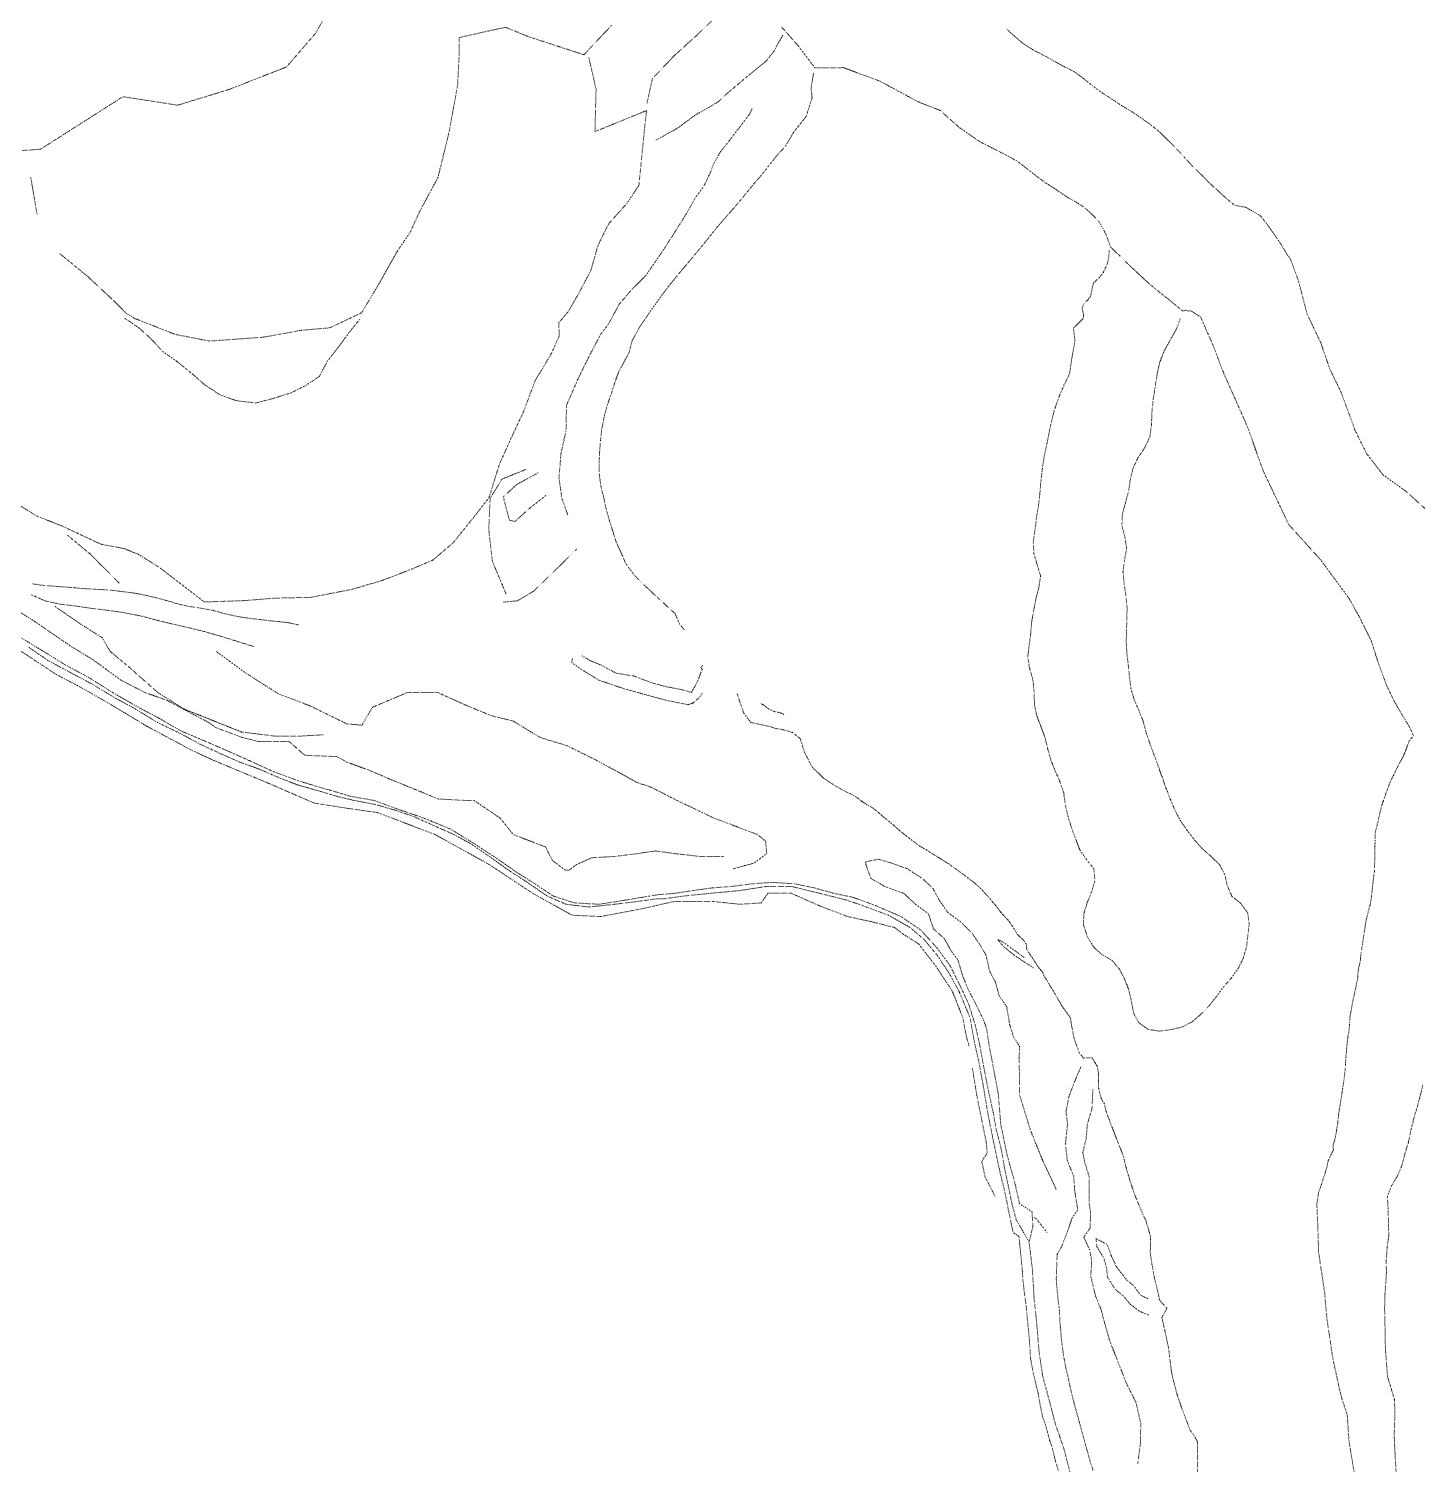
# Model space of a CAD drawing. Extents: x 682410 to 689460, y 7661803 to 7669124.
# Drawn here: x 683999 to 684508, y 7664676 to 7665201 of the extents above; entities that cross this region are included whole.
import ezdxf

# ---------------------------------------------------------------- set-up
doc = ezdxf.new("R2010")
doc.units = 0
doc.header["$MEASUREMENT"] = 0
doc.linetypes.add('DOT', pattern=[0.25, 0, -0.25])
doc.layers.add('02 TOE_Line', color=1, linetype='DOT', lineweight=20)
doc.layers.add('1_Line', color=1, linetype='DOT', lineweight=20)

msp = doc.modelspace()

# ---------------------------------------------------------------- linework, layer by layer
at = {"layer": '02 TOE_Line'}
for points in [[(683993.49, 7665156.49, 4107.27), (684002.85, 7665157.18, 4111.57), (684032.97, 7665176.38, 4131.51), (684053.03, 7665173.28, 4131.8), (684071.9, 7665179.07, 4131.22), (684092.81, 7665187.26, 4130.58), (684103.54, 7665199.71, 4130.39), (684112.39, 7665215.17, 4130.17)], [(684224.69, 7665174, 4059.83), (684226.69, 7665183, 4060.68), (684234.81, 7665191.5, 4060.48), (684243.06, 7665199, 4060.54), (684250.31, 7665206, 4060.2), (684256.31, 7665214.5, 4059.98)], [(684009.84, 7665119.01, 4103.56), (684020.14, 7665110.57, 4102.53), (684029.52, 7665101.83, 4100.97), (684034.2, 7665097.14, 4100.3), (684037.39, 7665095.23, 4100.27), (684052.15, 7665089.42, 4099.99), (684064.73, 7665087, 4099.98), (684084.42, 7665088.42, 4099.83), (684098.27, 7665090.93, 4099.9), (684108.69, 7665091.86, 4100.17), (684120.31, 7665097.37, 4100.22), (684126.46, 7665107.62, 4101.91), (684133.46, 7665120.06, 4102.23), (684138.08, 7665126.8, 4102.1), (684141.46, 7665134.27, 4101.81), (684148.22, 7665146.81, 4101.58), (684152.28, 7665163.36, 4102), (684155.41, 7665180.55, 4102.05), (684156.03, 7665192.42, 4102.92), (684156.03, 7665198.04, 4102.8), (684172.9, 7665201.79, 4091.62), (684181.19, 7665198.39, 4086.83), (684201.61, 7665191.73, 4074.58), (684211.88, 7665202.62, 4073.03)], [(684273.62, 7665202.23, 4050.9), (684280.03, 7665194.99, 4046.15), (684286.17, 7665186.89, 4040.49), (684296.58, 7665187.01, 4040.24), (684303.3, 7665184.5, 4040.17), (684310.02, 7665182, 4039.97), (684317.03, 7665178.22, 4039.88), (684324.04, 7665174.45, 4039.87), (684332.02, 7665171.34, 4039.92), (684333.52, 7665169.97, 4039.9), (684335.21, 7665168.45, 4039.89), (684335.63, 7665168.08, 4039.88), (684337.04, 7665166.85, 4039.89), (684338.88, 7665165.18, 4039.86), (684344.24, 7665161.45, 4039.77), (684346.05, 7665160.2, 4039.74), (684347.31, 7665159.49, 4039.72), (684349.67, 7665158.29, 4039.75), (684351.46, 7665157.37, 4039.77), (684353.26, 7665156.46, 4039.79), (684354.7, 7665155.74, 4039.81), (684355.32, 7665155.4, 4039.8), (684357.14, 7665154.43, 4039.78), (684358.53, 7665153.65, 4039.76), (684360.32, 7665152.7, 4039.74), (684361.85, 7665151.52, 4039.72), (684363.5, 7665150.22, 4039.7), (684364.22, 7665149.65, 4039.7), (684365.9, 7665148.34, 4039.68), (684368.97, 7665145.94, 4039.64), (684370.31, 7665145.06, 4039.63), (684371.77, 7665144.11, 4039.61), (684371.99, 7665143.96, 4039.61), (684373.69, 7665142.84, 4039.59), (684375.41, 7665141.69, 4039.56), (684377.98, 7665139.97, 4039.53), (684379.8, 7665138.89, 4039.5), (684381.82, 7665137.69, 4039.47), (684382, 7665137.57, 4039.47), (684382.72, 7665137.13, 4039.47), (684383.58, 7665136.64, 4039.49), (684383.62, 7665136.62, 4039.49), (684384.18, 7665136.21, 4039.48), (684385.23, 7665135.4, 4039.44), (684386.7, 7665134.14, 4039.4), (684388.13, 7665132.69, 4039.37), (684388.18, 7665132.65, 4039.37), (684389.47, 7665131.27, 4039.36), (684389.9, 7665130.89, 4039.35), (684390.33, 7665130.23, 4039.19), (684391.32, 7665128.46, 4038.82), (684391.49, 7665128.16, 4038.76), (684392.13, 7665126.92, 4038.48), (684392.61, 7665125.94, 4038.26), (684393, 7665125.02, 4038.02), (684393.21, 7665124.53, 4037.89), (684394.33, 7665121.39, 4036.97), (684394.36, 7665121.31, 4036.94), (684397.15, 7665118.7, 4036.94), (684397.19, 7665118.66, 4036.94), (684397.47, 7665118.39, 4036.94), (684397.77, 7665118.1, 4036.93), (684398.51, 7665117.38, 4036.91), (684399.79, 7665116.1, 4036.89), (684400.6, 7665115.3, 4036.87), (684401.53, 7665114.37, 4036.85), (684401.71, 7665114.2, 4036.85), (684403.92, 7665112.15, 4036.82), (684405.1, 7665111.05, 4036.8), (684405.11, 7665111.04, 4036.8), (684405.25, 7665110.91, 4036.8), (684406.58, 7665109.66, 4036.77), (684407.44, 7665108.85, 4036.75), (684409.11, 7665107.4, 4036.77), (684409.56, 7665107.04, 4036.78), (684410.81, 7665106.02, 4036.77), (684411.31, 7665105.61, 4036.77), (684412.37, 7665104.76, 4036.78), (684415.93, 7665101.94, 4036.83), (684419.44, 7665099.02, 4036.8), (684420.65, 7665098.03, 4036.8), (684421.8, 7665098.26, 4037.45), (684422.83, 7665097.98, 4037.77), (684423.68, 7665098.07, 4037.91), (684427.24, 7665095.8, 4039.44), (684431.8, 7665085.48, 4039.89), (684435.57, 7665075.53, 4040.02), (684439.99, 7665065.57, 4040.02), (684444.41, 7665055.61, 4040.1), (684447.25, 7665047.61, 4039.99), (684450.09, 7665039.61, 4039.8), (684454.77, 7665029.79, 4039.58), (684459.44, 7665019.97, 4039.69), (684465.32, 7665013.43, 4040.11), (684471.21, 7665006.9, 4040.19), (684476.47, 7664999.74, 4040.17), (684481.72, 7664992.58, 4040.22), (684485.57, 7664985.58, 4040.16), (684489.69, 7664977.33, 4040.14), (684491.53, 7664971.45, 4040.11), (684493.01, 7664967.09, 4040.22), (684495.26, 7664961.13, 4040.45), (684497.88, 7664955.61, 4040.37), (684500.88, 7664950.36, 4040.42), (684503.71, 7664945.78, 4040.56), (684505.11, 7664942.69, 4040.78), (684503.59, 7664940.72, 4040.63), (684503.02, 7664939.25, 4040.68), (684502.44, 7664937.76, 4040.73), (684502.26, 7664937.25, 4040.76), (684502.19, 7664937.07, 4040.77), (684501.41, 7664935.14, 4040.81), (684501.24, 7664934.81, 4040.82), (684500.45, 7664933.38, 4040.83), (684499.77, 7664932.16, 4040.84), (684499.63, 7664931.93, 4040.84), (684499.56, 7664931.78, 4040.83), (684498.66, 7664929.94, 4040.82), (684497.6, 7664927.75, 4040.81), (684497.29, 7664927.12, 4040.81), (684496.99, 7664926.5, 4040.8), (684496.29, 7664925, 4040.82), (684495.9, 7664923.85, 4040.84), (684495.57, 7664923.01, 4040.82), (684495.5, 7664922.84, 4040.82), (684495.08, 7664921.69, 4040.81), (684494.09, 7664918.86, 4040.84), (684493.55, 7664917.35, 4040.84), (684493.5, 7664917.15, 4040.84), (684493.04, 7664915.22, 4040.85), (684492.69, 7664913.73, 4040.87), (684492.15, 7664911.4, 4040.89), (684491.47, 7664908.5, 4040.91), (684491.1, 7664907.16, 4040.88), (684491.08, 7664906.49, 4040.87), (684491.07, 7664904.74, 4040.89), (684491.07, 7664904.36, 4040.9), (684491, 7664901.99, 4040.88), (684490.99, 7664898.82, 4040.9), (684490.97, 7664897.62, 4040.91), (684490.81, 7664892.99, 4040.97), (684490.62, 7664891.7, 4040.98), (684490.6, 7664891.5, 4040.98), (684490.55, 7664891.06, 4040.99), (684490.26, 7664888.5, 4041.05), (684490.17, 7664887.81, 4041.05), (684490.1, 7664887.11, 4041.06), (684489.94, 7664885.49, 4041.08), (684489.92, 7664885.34, 4041.08), (684489.76, 7664883.79, 4041.09), (684489.74, 7664883.65, 4041.09), (684489.36, 7664881.43, 4041.11), (684489.26, 7664880.88, 4041.11), (684489.21, 7664880.7, 4041.1), (684489.16, 7664880.52, 4041.09), (684489.12, 7664880.33, 4041.09), (684488.59, 7664878.31, 4041), (684487.86, 7664875.5, 4040.88), (684487.77, 7664875.11, 4040.86), (684487.55, 7664873.65, 4040.82), (684487.38, 7664872.57, 4040.8), (684487.1, 7664870.71, 4040.75), (684486.82, 7664868.97, 4040.7), (684486.67, 7664867.96, 4040.67), (684486.45, 7664866.35, 4040.64), (684486.43, 7664866.2, 4040.64), (684485.98, 7664863.5, 4040.54), (684485.9, 7664862.84, 4040.52), (684485.78, 7664861.75, 4040.5), (684485.73, 7664861.11, 4040.5), (684485.68, 7664860.46, 4040.5), (684485.2, 7664858.26, 4040.48), (684485.12, 7664857.91, 4040.48), (684485.08, 7664857.7, 4040.48), (684485.01, 7664857.33, 4040.48), (684484.78, 7664855.89, 4040.5), (684484.78, 7664855.73, 4040.52), (684484.78, 7664854.41, 4040.69), (684484.76, 7664854.04, 4040.74), (684484.27, 7664851.9, 4040.77), (684484.26, 7664851.85, 4040.77), (684484, 7664850.65, 4040.79), (684483.48, 7664848.19, 4040.83), (684482.99, 7664845.92, 4040.88), (684482.53, 7664843.46, 4040.92), (684482.26, 7664842, 4040.95), (684482.11, 7664841.16, 4040.96), (684481.96, 7664840.43, 4040.97), (684481.84, 7664839.68, 4041), (684481.76, 7664837.78, 4041.07), (684481.71, 7664837.09, 4041.08), (684481.69, 7664836.84, 4041.08), (684481.49, 7664834.58, 4041.09), (684481.13, 7664832.23, 4041.1), (684480.89, 7664830.65, 4041.11), (684480.65, 7664827.96, 4041.12), (684480.4, 7664825.17, 4041.13), (684480.38, 7664824.99, 4041.14), (684480.23, 7664822.4, 4041.15), (684480.16, 7664821.05, 4041.16), (684479.76, 7664817.42, 4041.18), (684479.65, 7664816.45, 4041.19), (684479.18, 7664813.47, 4041.21), (684478.98, 7664812.16, 4041.21), (684478.94, 7664811.91, 4041.21), (684478.75, 7664810.57, 4041.22), (684478.51, 7664809.1, 4041.21), (684478.5, 7664809.03, 4041.21), (684478.25, 7664807.43, 4041.21), (684478.16, 7664806.85, 4041.2), (684477.98, 7664805.67, 4041.18), (684477.72, 7664804.1, 4041.14), (684477.59, 7664803.02, 4041.11), (684477.4, 7664801.05, 4041.09), (684477.19, 7664799.89, 4041.07), (684476.97, 7664798.2, 4041.11), (684476.71, 7664796.59, 4041.14), (684476.5, 7664795.49, 4041.15), (684476.19, 7664794.47, 4041.15), (684475.75, 7664793.09, 4041.13), (684475.76, 7664792.48, 4041.13), (684475.81, 7664791.15, 4041.12), (684475.41, 7664790.35, 4041.11), (684474.59, 7664788.67, 4041.09), (684474.1, 7664787.68, 4041.08), (684473.95, 7664787.25, 4041.07), (684473.43, 7664784.82, 4041.26), (684473.19, 7664784.06, 4041.27), (684472.34, 7664781.32, 4041.29), (684471.01, 7664777.2, 4041.31), (684470.48, 7664775.86, 4041.25), (684469.76, 7664771.52, 4040.99), (684470.17, 7664761.58, 4040.44), (684470.4, 7664753.78, 4040.26), (684471.48, 7664746.53, 4040.38), (684472.57, 7664739.29, 4040.42), (684473.45, 7664729.33, 4040.41), (684474.53, 7664722.09, 4040.45), (684475.61, 7664714.85, 4040.52), (684477.06, 7664708.19, 4040.34), (684478.52, 7664701.53, 4040.17), (684480.89, 7664694.13, 4039.94), (684481.55, 7664684.42, 4039.82), (684482.85, 7664676.58, 4039.69), (684484.15, 7664668.74, 4039.74)], [(684228, 7665160.5, 4059.53), (684231.56, 7665162.5, 4058.78), (684236.06, 7665165, 4057.56), (684242.13, 7665169.5, 4056.22), (684250.75, 7665174.5, 4055.12), (684253.94, 7665177.5, 4054.76), (684259.25, 7665182, 4052.91), (684264.69, 7665186.5, 4050.65), (684268.38, 7665189.5, 4049.85), (684271.12, 7665193, 4049.61), (684274.44, 7665199, 4049.52)], [(684509.28, 7665025.77, 4063.69), (684502.5, 7665031.95, 4063.35), (684493.96, 7665038.09, 4063.08), (684487.93, 7665045.87, 4063.08), (684483.63, 7665054.61, 4063.02), (684478.64, 7665068.26, 4063.17), (684474.53, 7665076.74, 4062.86), (684471.17, 7665086.46, 4062.98), (684466.21, 7665096.84, 4062.95), (684463.04, 7665108.99, 4063.05), (684460.25, 7665116.61, 4063.29), (684456.1, 7665123.27, 4063.42), (684451.35, 7665130.01, 4062.98), (684449.01, 7665132.9, 4063.12), (684443.73, 7665135.95, 4063.25), (684439.67, 7665136.65, 4063.39), (684436.45, 7665139.34, 4063.43), (684433.39, 7665142.18, 4063.48), (684430.32, 7665144.93, 4063.48), (684427.44, 7665147.89, 4063.58), (684424.34, 7665150.88, 4063.63), (684421.47, 7665154.07, 4063.64), (684418.56, 7665157.16, 4063.65), (684415.75, 7665160.03, 4063.62), (684412.63, 7665163.11, 4063.64), (684409.33, 7665165.87, 4063.69), (684405.79, 7665168.4, 4063.7), (684402.05, 7665170.9, 4063.84), (684398.26, 7665173.16, 4063.9), (684394.73, 7665175.54, 4063.96), (684391.19, 7665177.8, 4063.96), (684387.74, 7665180.35, 4063.92), (684384.33, 7665183.07, 4063.96), (684380.84, 7665185.63, 4063.95), (684376.91, 7665187.59, 4063.91), (684373.23, 7665189.62, 4063.98), (684369.52, 7665191.7, 4064.07), (684365.85, 7665193.54, 4064), (684362.33, 7665195.8, 4063.94), (684358.97, 7665198.66, 4063.89), (684355.94, 7665201.45, 4063.93)], [(683991.87, 7665029, 4065.59), (684001.44, 7665023, 4064.89), (684010.71, 7665019.36, 4064.1), (684025.02, 7665012.66, 4063.26), (684033.32, 7665011.12, 4062.94), (684038.67, 7665008.99, 4062.7), (684046.33, 7665004.19, 4061.94), (684054.9, 7664997.59, 4061.04), (684062.77, 7664991.56, 4060.64), (684077.52, 7664992.07, 4059.77), (684088.71, 7664992.98, 4059.11), (684101.76, 7664993.26, 4057.95), (684116.84, 7664996.2, 4056.74), (684128.03, 7664999.49, 4055.8), (684138.7, 7665003.62, 4055.07), (684146.38, 7665006.91, 4054.67), (684153.76, 7665013.19, 4054.8), (684160.74, 7665021.83, 4055.45), (684166.89, 7665029.66, 4056.2), (684170.72, 7665041.96, 4058.5), (684175.13, 7665051.79, 4060), (684179.64, 7665061.38, 4060.54), (684183.61, 7665072.19, 4060.9), (684189.42, 7665081.87, 4060.18), (684192.57, 7665088.74, 4059.99), (684192.45, 7665093.74, 4059.89), (684195.75, 7665097.61, 4059.52), (684199.3, 7665103.62, 4059.19), (684204.18, 7665112.87, 4059.15), (684206.79, 7665122.07, 4059.43), (684210.65, 7665129.86, 4059.62), (684217.35, 7665137.35, 4059.55), (684221.74, 7665143.93, 4059.47), (684223.87, 7665165.39, 4059.71), (684224.54, 7665171.32, 4059.79), (684205.67, 7665163.61, 4071.91), (684206.07, 7665179.17, 4073.04), (684203.33, 7665191.07, 4073.47)], [(684238.35, 7664981.43, 4041.48), (684236.61, 7664983.49, 4041.47), (684235.52, 7664986.03, 4041.46), (684235.04, 7664987.26, 4041.45), (684231.96, 7664990.05, 4041.44), (684229.01, 7664992.81, 4041.42), (684225.91, 7664995.66, 4041.4), (684222.72, 7664998.65, 4041.38), (684219.7, 7665001.83, 4041.36), (684216.97, 7665005.53, 4041.35), (684215.25, 7665009.54, 4041.33), (684213.47, 7665013.44, 4041.31), (684212.13, 7665017.68, 4041.29), (684210.86, 7665021.61, 4041.27), (684209.7, 7665025.83, 4041.25), (684208.83, 7665029.94, 4041.24), (684207.77, 7665034.14, 4041.22), (684207.28, 7665038.17, 4041.2), (684207.19, 7665042.28, 4041.18), (684207.36, 7665046.37, 4041.17), (684207.7, 7665050.66, 4041.15), (684208.21, 7665055.13, 4041.13), (684209.12, 7665059.65, 4041.11), (684210.21, 7665063.66, 4041.09), (684211.55, 7665067.54, 4041.08), (684212.89, 7665071.72, 4041.06), (684214.31, 7665075.69, 4041.04), (684218.17, 7665082.84, 4041.06), (684219.26, 7665087.14, 4041.03), (684222.25, 7665092.51, 4040.99), (684225.3, 7665096.94, 4040.94), (684227.82, 7665100.53, 4040.92), (684230.25, 7665103.91, 4040.9), (684232.91, 7665107.42, 4040.89), (684235.62, 7665110.79, 4040.87), (684238.48, 7665114.15, 4040.85), (684241.36, 7665117.61, 4040.83), (684244.24, 7665121.07, 4040.81), (684247.09, 7665124.54, 4040.79), (684249.86, 7665128.02, 4040.77), (684252.61, 7665131.27, 4040.76), (684255.45, 7665134.48, 4040.74), (684258.15, 7665137.63, 4040.72), (684260.85, 7665140.91, 4040.7), (684263.49, 7665144.13, 4040.69), (684266.34, 7665147.45, 4040.67), (684271.95, 7665154.5, 4040.68), (684275.33, 7665158.27, 4040.65), (684278.3, 7665163.31, 4040.61), (684282.92, 7665169.16, 4040.59), (684285.11, 7665176.02, 4040.52), (684284.72, 7665179.54, 4040.51), (684285.7, 7665185.3, 4040.49)], [(684195.69, 7665023.5, 4047.2), (684193.56, 7665029.5, 4047.59), (684192.5, 7665037, 4048.04), (684193.25, 7665046, 4048.17), (684195.06, 7665054, 4048.46), (684195.25, 7665063.5, 4048.55), (684199.62, 7665073.5, 4048.43), (684203.81, 7665082, 4047.99), (684207.75, 7665089.5, 4047.68), (684210.5, 7665093, 4047.67), (684214.56, 7665100.5, 4047.76), (684219.25, 7665106, 4047.83), (684224.31, 7665111, 4047.89), (684231.5, 7665121.5, 4047.78), (684239.06, 7665133.5, 4047.95), (684242.32, 7665139.31, 4048.17), (684245.44, 7665143.5, 4048.32), (684247.75, 7665148.39, 4048.43), (684249.17, 7665152.02, 4048.51), (684251.62, 7665156.29, 4048.61), (684255.1, 7665160.65, 4048.71), (684257.62, 7665163.97, 4048.9), (684262.2, 7665169.96, 4049.17), (684263.23, 7665172.11, 4049.16)], [(684001.58, 7665133.41, 4104.38), (683999.24, 7665146.91, 4106)], [(684419.94, 7665095.43, 4036.77), (684418.26, 7665091.19, 4036.73), (684416.07, 7665087.21, 4036.74), (684413.92, 7665083.42, 4036.75), (684412.28, 7665079.22, 4036.7), (684411.29, 7665074.59, 4036.7), (684410.53, 7665069.81, 4036.72), (684409.85, 7665065.32, 4036.71), (684409.43, 7665061.13, 4036.73), (684409.27, 7665056.48, 4036.71), (684408.68, 7665051.97, 4036.71), (684406.69, 7665047.87, 4036.72), (684404.12, 7665043.95, 4036.75), (684402.44, 7665040.21, 4036.76), (684401.47, 7665036.07, 4036.74), (684400.84, 7665031.78, 4036.72), (684399.71, 7665027.78, 4036.68), (684398.62, 7665023.74, 4036.62), (684398.44, 7665019.58, 4036.59), (684399.56, 7665015.16, 4036.54), (684400.16, 7665011.16, 4036.53), (684399.4, 7665006.74, 4036.49), (684398.84, 7665002.71, 4036.47), (684399.24, 7664998.45, 4036.51), (684399.91, 7664993.96, 4036.61), (684400.35, 7664989.61, 4036.72), (684400.03, 7664976.94, 4036.69), (684400.25, 7664972.93, 4036.71), (684400.76, 7664968.65, 4036.75), (684401.21, 7664964.18, 4036.72), (684401.72, 7664959.93, 4036.71), (684402.95, 7664955.72, 4036.7), (684404.76, 7664951.68, 4036.7), (684406.3, 7664947.67, 4036.68), (684407.46, 7664943.34, 4036.67), (684408.77, 7664939.49, 4036.72), (684410.22, 7664935.62, 4036.77), (684411.66, 7664931.64, 4036.78), (684413.13, 7664927.58, 4036.79), (684414.57, 7664923.49, 4036.83), (684416.14, 7664919.47, 4036.86), (684417.82, 7664915.46, 4036.9), (684419.84, 7664911.62, 4036.98), (684422.39, 7664907.93, 4037.05), (684425.06, 7664904.45, 4037.15), (684427.85, 7664901.34, 4037.19), (684431.26, 7664898.36, 4037.21), (684434.19, 7664895.44, 4037.2), (684436.09, 7664891.91, 4037.23), (684436.94, 7664887.98, 4037.27), (684438.68, 7664883.92, 4037.29), (684441.89, 7664881.37, 4037.24), (684444.51, 7664877.76, 4037.24), (684445, 7664873.72, 4037.3), (684444.51, 7664869.54, 4037.36), (684444.04, 7664865.46, 4037.42), (684442.8, 7664861.14, 4037.45), (684440.97, 7664857.46, 4037.46), (684438.42, 7664853.96, 4037.48), (684435.51, 7664850.62, 4037.5), (684433.12, 7664847.36, 4037.49), (684430.29, 7664843.81, 4037.49), (684427.45, 7664840.85, 4037.45), (684424.1, 7664838.01, 4037.44), (684420.38, 7664836.06, 4037.49), (684416.03, 7664835.08, 4037.52), (684412.05, 7664834.6, 4037.67), (684407.94, 7664835.28, 4037.83), (684404.64, 7664837.64, 4037.85), (684402.73, 7664841.16, 4037.84), (684401.86, 7664845.64, 4037.67), (684400.95, 7664849.75, 4037.54), (684399.4, 7664853.74, 4037.4), (684397.53, 7664857.29, 4037.25), (684394.86, 7664860.45, 4037.17), (684391.23, 7664862.48, 4037.25), (684387.98, 7664865.48, 4037.29), (684385.89, 7664869, 4037.24), (684384.42, 7664873.28, 4037.01), (684384.48, 7664877.5, 4036.83), (684385.76, 7664881.6, 4036.78), (684387.41, 7664885.64, 4036.76), (684388.55, 7664889.65, 4036.79), (684388.18, 7664893.98, 4036.72), (684385.46, 7664897.38, 4036.68), (684383.02, 7664900.92, 4036.7), (684381.6, 7664904.67, 4036.73), (684380.02, 7664909.01, 4036.77), (684378.71, 7664913.23, 4036.86), (684377.71, 7664917.45, 4036.8), (684377.16, 7664921.79, 4036.77), (684375.71, 7664926.03, 4036.67), (684374.07, 7664929.74, 4036.67), (684372.45, 7664933.74, 4036.66), (684371.28, 7664937.99, 4036.7), (684370.22, 7664942.31, 4036.66), (684368.77, 7664946.12, 4036.65), (684367.29, 7664949.98, 4036.62), (684366.45, 7664954.08, 4036.65), (684366.31, 7664958.7, 4036.64), (684365.9, 7664963.05, 4036.6), (684364.69, 7664967.28, 4036.67), (684363.99, 7664971.55, 4036.7), (684364.54, 7664975.88, 4036.76), (684365.08, 7664980.19, 4036.74), (684365.42, 7664984.21, 4036.69), (684366.2, 7664988.71, 4036.72), (684367, 7664992.76, 4036.71), (684368, 7664996.68, 4036.73), (684368.71, 7665000.99, 4036.76), (684367.46, 7665005.17, 4036.79), (684366.25, 7665009.28, 4036.77), (684366.01, 7665013.75, 4036.74), (684366.7, 7665018.19, 4036.75), (684367.23, 7665022.74, 4036.78), (684367.94, 7665026.92, 4036.8), (684368.44, 7665031.26, 4036.81), (684368.8, 7665035.75, 4036.83), (684369.34, 7665040.37, 4036.84), (684370.04, 7665044.98, 4036.86), (684371.02, 7665049.53, 4036.89), (684371.94, 7665054.06, 4036.93), (684372.9, 7665058.52, 4036.95), (684373.97, 7665062.67, 4037), (684375.52, 7665066.81, 4037.03), (684377.26, 7665070.87, 4037.06), (684379.27, 7665074.97, 4037.14), (684380.11, 7665080.69, 4037.18), (684381.29, 7665087.03, 4037.22), (684380.71, 7665091.72, 4037.14), (684384.22, 7665095.17, 4036.88), (684384.47, 7665096.51, 4036.9), (684383.87, 7665098.89, 4037.03), (684384.6, 7665100.81, 4036.96), (684386.28, 7665102.4, 4036.88), (684386.98, 7665103.47, 4036.78), (684387.64, 7665106.66, 4036.74), (684388.02, 7665108.23, 4036.84), (684390.01, 7665110, 4036.87), (684391.61, 7665112.06, 4036.82), (684393.17, 7665115.3, 4036.77), (684393.62, 7665117.71, 4036.86), (684393.84, 7665120.38, 4036.92)], [(684119.52, 7665094.84, 4099.93), (684115.52, 7665089.86, 4099.93), (684112, 7665085.02, 4099.9), (684107.9, 7665079.81, 4099.7), (684104.8, 7665074.03, 4099.7), (684099.64, 7665070.64, 4099.61), (684094.5, 7665068.09, 4099.58), (684087.94, 7665066, 4099.65), (684081.5, 7665064.34, 4099.74), (684074.55, 7665065.19, 4099.94), (684068.61, 7665067.29, 4100.05), (684062.96, 7665070.94, 4100.07), (684058.37, 7665075, 4100.04), (684052.71, 7665079.58, 4099.99), (684047.58, 7665083.14, 4100.07), (684043.22, 7665087.85, 4100.2), (684038.92, 7665091.75, 4100.43), (684033.58, 7665095.4, 4100.33)], [(684180.31, 7665040, 4058.93), (684171.63, 7665036.5, 4057.65), (684167.31, 7665029.5, 4056.15), (684166.81, 7665018, 4054.44), (684168.12, 7665006.5, 4052.81), (684173.13, 7664994.5, 4051.11)], [(684187.69, 7665030.5, 4059.48), (684181.94, 7665026, 4058.82), (684176.38, 7665021, 4058.57), (684174.38, 7665021.5, 4058.44), (684172.12, 7665030, 4058.39), (684177, 7665034.5, 4058.91), (684185.19, 7665039, 4059.45)], [(684031.56, 7664998.5, 4062.6), (684021.12, 7665009, 4063.39), (684012.69, 7665016, 4063.93)], [(684172.25, 7664991.5, 4050.78), (684177.25, 7664992, 4049.64), (684183.19, 7664995.5, 4048.5), (684190.44, 7665002.5, 4047.06), (684199.06, 7665011, 4045.77)], [(684252.69, 7664898.5, 4037.07), (684243.94, 7664898.5, 4035.4), (684235.25, 7664899.5, 4034.45), (684227.75, 7664900.5, 4033.85), (684221, 7664899.5, 4034.44), (684212.94, 7664898.5, 4033.96), (684204.44, 7664898, 4034.66), (684198.88, 7664895.5, 4036.58), (684196.19, 7664893.5, 4038.41), (684194.75, 7664893.5, 4038.96), (684190.13, 7664897, 4038.04), (684187.56, 7664902, 4036.36), (684175.75, 7664906.5, 4039.67), (684171, 7664912.5, 4038.86), (684161.38, 7664919, 4039.38), (684157.81, 7664919, 4040.63), (684148.38, 7664919.5, 4043.52), (684141.12, 7664922.5, 4044.52), (684131.31, 7664926.5, 4044.48), (684131.25, 7664926.5, 4044.45), (684123.12, 7664930, 4044.28), (684114.88, 7664933, 4043.62), (684111.25, 7664935, 4043.22), (684099.5, 7664935.5, 4045.93), (684093.81, 7664940.5, 4044.12), (684082.69, 7664940.5, 4047.46), (684076.75, 7664942, 4048.3), (684067.19, 7664945.5, 4049.64), (684064.31, 7664947.5, 4049.51), (684049.25, 7664955.5, 4050.37), (684040.94, 7664958.5, 4051.62), (684032.19, 7664963, 4053.04), (684021.94, 7664970.5, 4053.66), (684014.56, 7664975, 4054.25), (684010.06, 7664978, 4054.57), (684000.62, 7664984.5, 4055.09), (683989.38, 7664991.5, 4054.53)], [(684106.25, 7664943, 4042.65), (684097.81, 7664942.5, 4045.01), (684088.62, 7664942.5, 4046.64), (684076.38, 7664944, 4048.58), (684066.38, 7664948, 4049.79), (684055.12, 7664952.5, 4050.65), (684045.69, 7664958.5, 4050.97), (684035.5, 7664967.5, 4052.07), (684028.31, 7664973.5, 4054.48), (684025.38, 7664978.5, 4055.72), (684017.5, 7664983.5, 4055.86), (684008, 7664990, 4055.62)], [(683990.44, 7664977, 4055.17), (684008.69, 7664965, 4054.71), (684016.38, 7664961, 4054.7), (684025.25, 7664956, 4054.03), (684041.94, 7664946, 4052.81), (684057.81, 7664937.5, 4051.58), (684066.44, 7664933.5, 4051), (684083.31, 7664926.5, 4049.44), (684103, 7664918, 4047.87), (684112.44, 7664916.5, 4047.23), (684126.25, 7664914.5, 4046.27), (684147.19, 7664906.5, 4045.03), (684167.06, 7664895.5, 4043.39), (684182.88, 7664885, 4041.68), (684197.31, 7664877, 4040.36), (684207.69, 7664876.5, 4039.84), (684223.56, 7664879.5, 4039.17), (684234.5, 7664882, 4038.42), (684236.81, 7664882, 4038.37), (684241.94, 7664882, 4038.08), (684249.13, 7664882, 4037.04), (684258.56, 7664881, 4035.97), (684266.5, 7664881.5, 4035.66), (684268.94, 7664885, 4036.33), (684277.5, 7664885, 4035.94), (684287.69, 7664880.5, 4035.36), (684298.12, 7664876.5, 4034.32), (684307.31, 7664874.5, 4033.54), (684315.25, 7664872.5, 4033.32), (684318.56, 7664870, 4031.64), (684324.06, 7664866.5, 4030.98), (684330.31, 7664858.5, 4030.11), (684336.5, 7664849, 4029.04), (684340.25, 7664839.5, 4027.83), (684341.56, 7664832.5, 4027.17), (684342.62, 7664829, 4026.82)], [(684379.62, 7664672.5, 4012.35), (684377.19, 7664682, 4012.31), (684374.06, 7664691, 4012.69), (684371.88, 7664699.5, 4012.97), (684369.44, 7664708.5, 4013.03), (684368.12, 7664717.5, 4012.81), (684367.31, 7664727.5, 4013.06), (684366.31, 7664737, 4013.23), (684365.69, 7664747.5, 4013.27), (684364.5, 7664757.5, 4013.53), (684359.81, 7664765.5, 4016.93), (684358.31, 7664771, 4018.18), (684356.88, 7664778, 4019.39), (684355.5, 7664784.5, 4020.46), (684354.31, 7664791.5, 4021.33), (684352.5, 7664798.5, 4021.83), (684351.31, 7664805, 4022.51), (684349.44, 7664813.5, 4023.36), (684347.81, 7664822, 4024.55), (684346.44, 7664829.5, 4025.32), (684344.75, 7664837, 4026.3), (684342.38, 7664844.5, 4026.91), (684339.12, 7664851.5, 4028.05), (684335.63, 7664858.5, 4028.99), (684330.81, 7664865, 4029.85), (684324.94, 7664871.5, 4030.58), (684317.69, 7664876.5, 4031.61), (684308.31, 7664880.5, 4032.26), (684300.19, 7664883.5, 4032.78), (684293.06, 7664885, 4033.42), (684285.81, 7664887, 4034.05), (684278.69, 7664888.5, 4034.74), (684270.62, 7664889, 4035.26), (684263.19, 7664888.5, 4035.64), (684255.75, 7664887.5, 4036.02), (684248.62, 7664887, 4036.35), (684241.38, 7664886, 4036.77), (684234.88, 7664885, 4037.2), (684228.81, 7664884.5, 4037.67), (684225.62, 7664884, 4037.63), (684216.62, 7664882.5, 4038.07), (684207.25, 7664881, 4038.62), (684198.12, 7664881.5, 4039.23), (684190.44, 7664884, 4039.64), (684183.62, 7664888.5, 4040.24), (684176.62, 7664893, 4041.06), (684169.38, 7664898, 4041.93), (684161.75, 7664903, 4042.64), (684152.81, 7664908.5, 4043.5), (684143.13, 7664912.5, 4043.86), (684132.88, 7664916, 4044.47), (684124.81, 7664919, 4045.17), (684116.06, 7664920.5, 4045.8), (684107.94, 7664923, 4046.62), (684107.56, 7664923, 4046.65), (684097.75, 7664926, 4047.3), (684097.5, 7664926, 4047.28), (684088.06, 7664929.5, 4048.15), (684079.31, 7664933.5, 4049.04), (684070.38, 7664937.5, 4049.81), (684062.25, 7664941, 4050.35), (684054, 7664944.5, 4050.91), (684046.25, 7664949, 4051.39), (684037.81, 7664953.5, 4052.09), (684029.12, 7664958.5, 4052.57), (684020.38, 7664964, 4053.16), (684012, 7664968.5, 4053.26), (684003.12, 7664974, 4053.62), (683993.13, 7664980, 4053.96)], [(683998.5, 7664975, 4053.69), (684005.81, 7664970, 4053.44), (684014.25, 7664965.5, 4053.18), (684021.75, 7664961.5, 4053.03), (684029.12, 7664957, 4052.66), (684037.44, 7664952.5, 4052.11), (684045.62, 7664947.5, 4051.41), (684053.94, 7664943.5, 4050.78), (684061.31, 7664939.5, 4050.37), (684068.87, 7664936, 4049.96), (684075.75, 7664933, 4049.31), (684082.69, 7664930.5, 4048.59), (684090.75, 7664927, 4047.85), (684097.31, 7664924.5, 4047.31), (684104.44, 7664922.5, 4046.8), (684111.19, 7664920.5, 4046.23), (684117.44, 7664919, 4045.66), (684125.37, 7664917.5, 4045.1), (684132.25, 7664915.5, 4044.47), (684139.56, 7664913, 4044.08), (684146.19, 7664910, 4043.72), (684154.12, 7664906.5, 4043.18), (684160.44, 7664903, 4042.63), (684167.69, 7664898, 4041.97), (684174.75, 7664893, 4041.09), (684180.19, 7664889.5, 4040.46), (684188.19, 7664884, 4039.92), (684195.12, 7664881, 4039.41), (684203.31, 7664880, 4038.87), (684212.94, 7664881, 4038.27), (684221.06, 7664882, 4037.81), (684228.37, 7664883, 4037.42), (684230.88, 7664883, 4037.79), (684238.12, 7664884, 4036.93), (684247.88, 7664885, 4036.51), (684258.62, 7664886, 4035.92), (684268.19, 7664887.5, 4035.4), (684277.69, 7664887.5, 4034.64), (684287.88, 7664885, 4033.93), (684297.81, 7664882.5, 4033), (684305.06, 7664880, 4032.33), (684313.06, 7664877, 4031.83), (684320.94, 7664872.5, 4031.18), (684326.19, 7664868, 4030.11), (684331.13, 7664862, 4029.58), (684335.38, 7664855.5, 4028.67), (684338.94, 7664849, 4027.78), (684342.88, 7664839.5, 4026.39), (684344.31, 7664831.5, 4025.39), (684346.19, 7664823, 4024.55), (684348, 7664813, 4023.49), (684349.31, 7664805, 4022.56), (684351.31, 7664795, 4021.63), (684353.5, 7664784.5, 4020.47), (684355.81, 7664775, 4018.99), (684357.06, 7664768.5, 4017.54), (684358.62, 7664761, 4016.23), (684360.81, 7664759.5, 4013.63), (684361.06, 7664756.5, 4013.48), (684361.63, 7664751, 4013.43), (684362.06, 7664746.5, 4013.1), (684362.25, 7664743.5, 4013.24), (684362.62, 7664740, 4013.12), (684363.31, 7664735, 4013.1), (684363.69, 7664731, 4013.01), (684364.44, 7664723.5, 4012.84), (684364.75, 7664719.5, 4012.9), (684365, 7664715, 4012.92), (684365.81, 7664710.5, 4013.09), (684367.81, 7664702, 4013.16), (684368.44, 7664698.5, 4012.88), (684369.31, 7664694, 4012.97), (684370.5, 7664690.5, 4012.71), (684372, 7664685, 4012.44), (684373, 7664682, 4012.41), (684374.06, 7664677.5, 4012.2), (684375.31, 7664673.5, 4012.42)], [(684256.38, 7664894, 4036.87), (684263.75, 7664896, 4036.54), (684268.5, 7664899.5, 4036.84), (684268.12, 7664904, 4038.05), (684265.12, 7664906.5, 4038.78), (684255.88, 7664910, 4039.87), (684249.19, 7664912.5, 4040.48), (684245.06, 7664914.5, 4041.12), (684235.62, 7664919, 4042.15), (684225.81, 7664924, 4043.32), (684221.06, 7664925.5, 4043.64), (684214.81, 7664929, 4044.44), (684205.56, 7664934, 4045.48), (684195.44, 7664939, 4046.71), (684185.63, 7664942, 4047.77), (684175.81, 7664948, 4049.05), (684167.69, 7664950, 4049.67), (684158, 7664954, 4050.59), (684148.06, 7664958.5, 4051.67), (684137.12, 7664958.5, 4052.75), (684124.19, 7664953, 4053.93), (684120.44, 7664946.5, 4054.13), (684114.81, 7664947, 4054.62), (684101.62, 7664953.5, 4056.23), (684089.81, 7664958, 4057.54), (684078, 7664965.5, 4058.94), (684067.06, 7664973.5, 4059.92)], [(684244.84, 7664958.2, 4041.48), (684243.96, 7664956.68, 4041.83), (684241.38, 7664954.5, 4042.51), (684239.75, 7664954, 4042.81), (684232.25, 7664955.5, 4043.62), (684222.94, 7664958, 4044.55), (684215.81, 7664960, 4045.24), (684207.06, 7664963, 4046.22), (684201.31, 7664966.5, 4046.78), (684197.12, 7664969.5, 4047.29), (684197.44, 7664971, 4048.17)], [(684200.69, 7664972, 4047.07), (684204.12, 7664970, 4046.53), (684207.94, 7664968.5, 4046.18), (684213.44, 7664965.5, 4045.58), (684219.88, 7664964.5, 4044.8), (684226.44, 7664962, 4044.27), (684232.13, 7664960.5, 4043.76), (684237.38, 7664959.5, 4043.26), (684241, 7664958.5, 4043.07), (684243.19, 7664962.5, 4042.89), (684244.94, 7664967, 4042.69), (684244.38, 7664967.5, 4042.63), (684245.12, 7664968.5, 4043.09)], [(684257.69, 7664958, 4039.91), (684260.06, 7664951, 4040.37), (684262.63, 7664947.5, 4040.23), (684269.69, 7664946, 4039.84), (684271.06, 7664945.5, 4039.6), (684274.69, 7664944.77, 4039.27), (684277.97, 7664943.82, 4038.72), (684280.84, 7664941.5, 4038.85), (684280.98, 7664940.8, 4038.81), (684281.53, 7664939.19, 4038.73), (684281.63, 7664938.78, 4038.67), (684282.36, 7664936.62, 4038.55), (684282.41, 7664936.44, 4038.54), (684284.56, 7664932.29, 4038.25), (684285.06, 7664931.33, 4038.18), (684285.96, 7664930.42, 4038.1), (684288.8, 7664927.57, 4037.83), (684289.2, 7664927.14, 4037.77), (684290.08, 7664926.58, 4037.67), (684293.97, 7664924.08, 4037.22), (684297.3, 7664922.28, 4036.86), (684297.95, 7664921.93, 4036.79), (684299.35, 7664921.28, 4036.64), (684301.19, 7664920.25, 4036.46), (684301.69, 7664919.87, 4036.4), (684303.29, 7664918.66, 4036.22), (684303.82, 7664918.26, 4036.16), (684303.97, 7664918.18, 4036.15), (684304.86, 7664917.65, 4036.05), (684307.42, 7664916.13, 4035.79), (684307.91, 7664915.75, 4035.73), (684308.38, 7664915.37, 4035.68), (684308.61, 7664915.17, 4035.64), (684309.55, 7664914.42, 4035.53), (684310.26, 7664913.82, 4035.43), (684310.87, 7664913.25, 4035.33), (684312.78, 7664911.66, 4035.13), (684313.42, 7664911.13, 4035.06), (684313.63, 7664910.96, 4035.04), (684314.09, 7664910.57, 4034.99), (684315.19, 7664909.66, 4034.88), (684316.3, 7664908.66, 4034.72), (684317.24, 7664907.86, 4034.61), (684317.81, 7664907.41, 4034.54), (684318.56, 7664906.81, 4034.45), (684319.4, 7664906.12, 4034.35), (684319.8, 7664905.81, 4034.3), (684320.79, 7664905.05, 4034.2), (684321.65, 7664904.42, 4034.12), (684323.35, 7664903.12, 4033.9), (684323.72, 7664902.85, 4033.87), (684324.57, 7664902.24, 4033.78), (684325, 7664901.99, 4033.74), (684326.42, 7664901.16, 4033.62), (684327.09, 7664900.75, 4033.55), (684328.02, 7664900.19, 4033.45), (684328.85, 7664899.68, 4033.36), (684330.32, 7664898.77, 4033.2), (684331.63, 7664897.96, 4033.06), (684331.81, 7664897.85, 4033.04), (684332.18, 7664897.61, 4033), (684334.19, 7664896.33, 4032.78), (684335.06, 7664895.76, 4032.68), (684335.07, 7664895.75, 4032.67), (684335.33, 7664895.58, 4032.65), (684335.85, 7664895.22, 4032.59), (684336.76, 7664894.59, 4032.48), (684337.81, 7664893.84, 4032.35), (684338.36, 7664893.44, 4032.28), (684338.6, 7664893.27, 4032.25), (684338.75, 7664893.15, 4032.23), (684339.32, 7664892.71, 4032.15), (684341.57, 7664891.05, 4031.89), (684342.23, 7664890.56, 4031.81), (684342.71, 7664890.2, 4031.75), (684344.28, 7664889.05, 4031.57), (684345.54, 7664887.9, 4031.41), (684345.97, 7664887.52, 4031.35), (684346.91, 7664886.66, 4031.23), (684347.85, 7664885.59, 4031.09), (684348.46, 7664884.88, 4030.99), (684349.05, 7664884.22, 4030.9), (684349.24, 7664884.01, 4030.88), (684349.36, 7664884.01, 4030.87), (684349.65, 7664883.68, 4030.84), (684350.16, 7664883.08, 4030.77), (684351.27, 7664881.69, 4030.58), (684351.72, 7664881.19, 4030.53), (684351.99, 7664880.89, 4030.5), (684352.41, 7664880.4, 4030.46), (684354.06, 7664878.22, 4030.15), (684354.18, 7664878.08, 4030.13), (684354.75, 7664877.39, 4030.06), (684354.91, 7664877.21, 4030.04), (684355.96, 7664876.07, 4029.92), (684356.24, 7664875.77, 4029.89), (684357.25, 7664874.68, 4029.78), (684357.32, 7664874.59, 4029.77), (684357.78, 7664873.76, 4029.61), (684358.24, 7664873.13, 4029.54), (684359.1, 7664871.87, 4029.38), (684360.26, 7664869.89, 4029.13), (684361, 7664869.21, 4029.24), (684361.16, 7664869.07, 4029.26), (684361.8, 7664868.5, 4029.36), (684361.96, 7664868.34, 4029.37), (684362.65, 7664867.65, 4029.44), (684363.29, 7664866.65, 4029.34), (684363.6, 7664865.62, 4029.03), (684363.58, 7664864.85, 4028.67), (684363.58, 7664864.67, 4028.59), (684364.13, 7664863.78, 4028.47), (684364.77, 7664862.73, 4028.32), (684364.96, 7664862.45, 4028.29), (684365.06, 7664862.3, 4028.28), (684366.09, 7664860.72, 4028.09), (684366.6, 7664859.94, 4028), (684368.04, 7664857.74, 4027.74), (684368.04, 7664857.74, 4027.74), (684368.05, 7664857.73, 4027.73), (684368.06, 7664857.71, 4027.73), (684368.54, 7664857.18, 4027.74), (684368.7, 7664856.99, 4027.74), (684368.91, 7664856.76, 4027.75), (684369.55, 7664856.03, 4027.75), (684369.79, 7664855.19, 4027.49), (684369.96, 7664854.76, 4027.38), (684370.65, 7664853.75, 4027.28), (684370.83, 7664853.45, 4027.25), (684371.07, 7664853.05, 4027.21), (684372.58, 7664850.46, 4026.92), (684373.55, 7664848.93, 4026.75), (684373.88, 7664848.38, 4026.69), (684374.23, 7664847.79, 4026.6), (684374.89, 7664846.64, 4026.44), (684375.35, 7664845.82, 4026.32), (684376.33, 7664844.1, 4026.07), (684376.61, 7664843.64, 4026.02), (684377.09, 7664842.99, 4025.99), (684379.1, 7664840.15, 4025.85), (684379.61, 7664839.43, 4025.82), (684380.08, 7664836.19, 4025.36), (684380.41, 7664834.87, 4025.17), (684380.85, 7664832.21, 4024.63), (684380.93, 7664831.82, 4024.55), (684382.93, 7664826.47, 4024.05), (684383.59, 7664825.7, 4023.96), (684383.69, 7664825.58, 4023.94), (684383.8, 7664825.44, 4023.92), (684383.85, 7664825.38, 4023.92), (684383.86, 7664825.36, 4023.91), (684384.38, 7664824.75, 4023.83), (684386.08, 7664824.87, 4024.75), (684387.53, 7664824.88, 4025.49), (684387.91, 7664824.22, 4025.32), (684388.08, 7664823.92, 4025.24), (684388.39, 7664823.38, 4025.1), (684388.66, 7664823, 4025.03), (684389.33, 7664821.89, 4024.75), (684389.34, 7664821.88, 4024.75), (684389.41, 7664821.68, 4024.73), (684389.89, 7664819.45, 4024.2), (684389.9, 7664819.32, 4024.16), (684389.88, 7664818.71, 4024), (684389.84, 7664817.34, 4023.65), (684389.89, 7664816.52, 4023.48), (684389.84, 7664814.97, 4023.18), (684389.93, 7664814.13, 4023.1), (684389.96, 7664813.76, 4023.07), (684389.98, 7664813.62, 4023.05), (684390, 7664813.28, 4023.02), (684390.84, 7664810.04, 4022.66), (684390.92, 7664809.9, 4022.67), (684391.25, 7664809.24, 4022.72), (684391.45, 7664808.96, 4022.75), (684392.01, 7664808.16, 4022.83), (684392.32, 7664806.71, 4022.52), (684392.65, 7664805.14, 4022.18), (684393.22, 7664803.66, 4022.02), (684393.61, 7664802.75, 4021.93), (684393.78, 7664802.3, 4021.87), (684394.86, 7664799.45, 4021.49), (684394.92, 7664799.3, 4021.47), (684395.4, 7664798.05, 4021.33), (684396.53, 7664795.08, 4020.99), (684396.89, 7664794.16, 4020.89), (684397.57, 7664792.48, 4020.69), (684398.1, 7664791.23, 4020.58), (684398.54, 7664790.03, 4020.46), (684399.1, 7664788.4, 4020.29), (684399.25, 7664787.75, 4020.22), (684399.28, 7664787.59, 4020.2), (684399.97, 7664784.7, 4019.86), (684400.76, 7664782.07, 4019.54), (684401.56, 7664779.37, 4019.22), (684402.42, 7664776.86, 4018.92), (684402.59, 7664776.35, 4018.86), (684403.37, 7664774.22, 4018.64), (684403.46, 7664773.99, 4018.61), (684404.25, 7664772.01, 4018.39), (684404.58, 7664771.25, 4018.32), (684404.72, 7664770.93, 4018.29), (684405.42, 7664769.23, 4018.12), (684405.7, 7664768.55, 4018.05), (684405.83, 7664768.14, 4018), (684407.04, 7664765.66, 4017.73), (684407.92, 7664763.02, 4017.44), (684408.09, 7664762.51, 4017.38), (684408.49, 7664760.93, 4017.12), (684408.57, 7664760.71, 4017.1), (684408.86, 7664759.54, 4016.97), (684408.96, 7664758.29, 4016.68), (684408.9, 7664755.56, 4016.07), (684408.79, 7664754.14, 4015.77), (684408.95, 7664752.76, 4015.67), (684408.97, 7664752.59, 4015.65), (684408.93, 7664752.45, 4015.65), (684409.44, 7664749.32, 4015.36), (684409.46, 7664749.15, 4015.34), (684409.96, 7664746.45, 4015.13), (684410.31, 7664744.45, 4014.98), (684410.38, 7664744.04, 4014.95), (684410.99, 7664741.73, 4014.92), (684411.36, 7664740.32, 4014.9), (684411.51, 7664739.6, 4014.86), (684412.08, 7664737.01, 4014.74), (684412.1, 7664736.93, 4014.73), (684412.36, 7664736, 4014.73), (684413.85, 7664734.42, 4015.48), (684414.87, 7664733.35, 4015.99), (684414.93, 7664733.26, 4016.02), (684414.88, 7664733.11, 4015.95), (684413.69, 7664731, 4014.65), (684413.54, 7664730.73, 4014.49), (684413.07, 7664729.8, 4013.91), (684413.06, 7664729.78, 4013.9), (684413.06, 7664729.77, 4013.9), (684413.07, 7664729.74, 4013.9), (684413.59, 7664727.52, 4013.68), (684413.81, 7664726.57, 4013.59), (684414.19, 7664724.94, 4013.44), (684414.55, 7664723.27, 4013.28), (684415.05, 7664720.86, 4013.06), (684415.14, 7664720.46, 4013.02), (684415.5, 7664718.71, 4012.84), (684415.52, 7664718.59, 4012.83), (684415.58, 7664718.31, 4012.8), (684415.63, 7664717.88, 4012.76), (684415.88, 7664715.61, 4012.55), (684416.11, 7664713.78, 4012.38), (684416.19, 7664713.17, 4012.32), (684416.53, 7664710.41, 4012.07), (684416.81, 7664708.7, 4011.95), (684417.36, 7664706.61, 4011.8), (684417.96, 7664704.21, 4011.59), (684418.39, 7664702.5, 4011.45), (684418.6, 7664701.84, 4011.43), (684419.46, 7664699.23, 4011.33), (684419.46, 7664699.22, 4011.33), (684420.26, 7664697, 4011.29), (684420.85, 7664695.39, 4011.26), (684421.08, 7664694.78, 4011.26), (684421.92, 7664692.58, 4011.24), (684422.27, 7664691.65, 4011.23), (684422.3, 7664691.56, 4011.23), (684423.03, 7664689.5, 4011.18), (684423.27, 7664688.78, 4011.17), (684424.23, 7664687.58, 4011.55), (684425.36, 7664685.73, 4012.06), (684425.38, 7664685.67, 4012.08), (684426.15, 7664684.36, 4012.44), (684426.07, 7664662.17, 4012.71)], [(684274.79, 7664950.47, 4040.43), (684273.83, 7664950.95, 4040.76), (684271.17, 7664951.56, 4040.6), (684269.39, 7664952.32, 4040.92), (684267.23, 7664953.97, 4040.95), (684266.27, 7664954.44, 4040.8)], [(684374.5, 7664776.5, 4019.99), (684369.37, 7664787.5, 4021.42), (684364.94, 7664798.5, 4022.5), (684360.94, 7664811.5, 4023.71), (684360.94, 7664818.5, 4024.99), (684360.88, 7664825, 4025.01), (684361, 7664829, 4025.39), (684358.81, 7664832.5, 4025.85), (684357.38, 7664837, 4026.3), (684356.31, 7664843.5, 4026.97), (684353.56, 7664847.5, 4027.45), (684352.19, 7664852.5, 4028.03), (684350.06, 7664856.5, 4028.53), (684348.69, 7664862.5, 4029.11), (684346.31, 7664866.5, 4029.54), (684343.56, 7664870.5, 4030.06), (684339.5, 7664874.5, 4030.53), (684334.75, 7664878, 4031.05), (684331.62, 7664882.5, 4031.66), (684329.19, 7664887, 4032.26), (684325.31, 7664890.5, 4032.8), (684319.94, 7664894, 4033.4), (684314.25, 7664896, 4033.93), (684309.31, 7664897.5, 4034.43), (684304.69, 7664896.5, 4034.79), (684304.81, 7664895.5, 4034.66), (684306.56, 7664890.5, 4034.18), (684311.69, 7664887.5, 4033.48), (684318.63, 7664885, 4032.83), (684322.94, 7664881, 4032.25), (684327.69, 7664877.5, 4032.06), (684329.5, 7664872, 4031.18), (684333.44, 7664868.5, 4030.98), (684335.94, 7664864, 4030.48), (684338.5, 7664860.5, 4030.24), (684340.13, 7664855, 4029.66), (684342.12, 7664850, 4029.12), (684344.75, 7664845, 4028.39), (684347.88, 7664838.5, 4027.65), (684348.94, 7664835.5, 4027.3), (684349.94, 7664829, 4026.61), (684351.56, 7664820.5, 4025.53), (684353.25, 7664811.5, 4024.32), (684354.12, 7664800.5, 4023.08), (684356.5, 7664789, 4021.9), (684359.06, 7664780, 4021.29), (684361, 7664771.5, 4019.53), (684365.56, 7664768.5, 4017.83), (684365.88, 7664763, 4015.89), (684364.5, 7664757.5, 4013.53)], [(684366.26, 7664857.6, 4027.71), (684359.56, 7664862, 4028.3), (684355.16, 7664865.5, 4028.97), (684353.01, 7664868.12, 4029.25), (684354.75, 7664867.32, 4028.98), (684359.51, 7664863.87, 4028.47), (684362.65, 7664861.57, 4028.15)], [(684343.75, 7664821, 4025.89), (684345.38, 7664811, 4024.83), (684347.19, 7664802, 4024.01), (684348.81, 7664794, 4023.22), (684349.19, 7664790, 4022.89), (684347.19, 7664787, 4024.03), (684348.31, 7664781.5, 4022.18), (684352.13, 7664774, 4019.61)], [(684387.88, 7664674, 4016.29), (684386.88, 7664677, 4016.32), (684380.81, 7664699, 4016.48), (684380.06, 7664702, 4016.57), (684379.38, 7664705, 4016.57), (684378.62, 7664708.5, 4016.61), (684377.94, 7664711.5, 4016.67), (684377.38, 7664714.5, 4016.77), (684376.94, 7664717, 4016.84), (684376.62, 7664719.5, 4016.93), (684376.31, 7664722, 4017), (684376.06, 7664725, 4017.1), (684375.81, 7664727.5, 4017.1), (684375.5, 7664733.5, 4017.18), (684375.12, 7664736, 4017.21), (684374.5, 7664742.5, 4017.21), (684374.44, 7664744, 4017.49), (684374.75, 7664753, 4017.65), (684376.33, 7664755.59, 4018.88), (684378.03, 7664760.03, 4018.76), (684380.28, 7664766.33, 4018.65), (684382.31, 7664769.19, 4019.01), (684381.16, 7664776.24, 4019.65), (684380.81, 7664781.58, 4020.25), (684378.48, 7664787.14, 4020.7), (684377.79, 7664793.59, 4021.12), (684378.57, 7664800.55, 4021.95), (684377.98, 7664805.07, 4021.84), (684379.1, 7664810.82, 4022.48), (684381.8, 7664817.76, 4023.17), (684383.58, 7664821.8, 4023.67)], [(684387.82, 7664813.4, 4023.05), (684387.5, 7664806.23, 4022.27), (684385.8, 7664800.53, 4021.66), (684385.35, 7664795.2, 4021.23), (684384.13, 7664790.22, 4020.7), (684384.91, 7664786.43, 4020.43), (684386.5, 7664781.21, 4019.85), (684386.49, 7664776.17, 4019.39), (684386.45, 7664771.6, 4018.9), (684387.01, 7664768.15, 4018.53), (684386.78, 7664762.56, 4018.05), (684384.48, 7664759.25, 4017.69), (684386.6, 7664754.74, 4017.24), (684387.41, 7664750.62, 4016.86), (684387.05, 7664744.96, 4016.38), (684388.83, 7664737.66, 4015.68), (684390.71, 7664733.01, 4015.07), (684393.88, 7664721.64, 4013.83), (684396.54, 7664714.82, 4013.11), (684400.19, 7664705.55, 4012.45), (684403.59, 7664698.79, 4011.57), (684405.32, 7664691.29, 4011.14), (684405.29, 7664684.55, 4011.38), (684404.26, 7664676.44, 4011.42)], [(684498.74, 7664673.54, 4045.53), (684498.48, 7664677.86, 4045.91), (684498.25, 7664682.46, 4046.35), (684498.07, 7664686.52, 4046.59), (684498.16, 7664690.6, 4046.92), (684498.35, 7664695.22, 4047.36), (684498.13, 7664699.86, 4047.73), (684496.85, 7664704.2, 4048.06), (684495.66, 7664708.13, 4048.34), (684495.29, 7664712.55, 4048.76), (684494.98, 7664716.55, 4049.05), (684494.77, 7664720.62, 4049.45), (684494.77, 7664724.87, 4049.86), (684494.62, 7664729.02, 4050.27), (684494.56, 7664733.07, 4050.67), (684494.64, 7664737.8, 4051.07), (684494.99, 7664742.17, 4051.45), (684495.2, 7664746.38, 4051.84), (684495.15, 7664750.69, 4052.3), (684495.47, 7664755.46, 4052.93), (684496.08, 7664759.86, 4053.44), (684495.83, 7664769.83, 4054.49), (684495.56, 7664774.09, 4054.76), (684497.19, 7664778.23, 4054.99), (684499.32, 7664781.71, 4055.31), (684500.92, 7664785.6, 4055.56), (684501.99, 7664789.73, 4055.74), (684503.28, 7664793.96, 4056.17), (684504.22, 7664798.61, 4056.57), (684505.26, 7664802.67, 4056.96), (684506.65, 7664807.43, 4057.44), (684507.9, 7664812.17, 4057.77), (684508.57, 7664815.1, 4058.01)], [(684371, 7664761, 4018.01), (684367.12, 7664766, 4018.28), (684365.88, 7664766.5, 4017.15)], [(684407.94, 7664736.73, 4015.29), (684405.27, 7664738.05, 4015.38), (684402.78, 7664741.4, 4015.56), (684400.16, 7664743.6, 4015.79), (684396.54, 7664748.25, 4016.54), (684394.48, 7664752.56, 4017.08), (684393.09, 7664756.54, 4017.35), (684389.01, 7664758.72, 4017.59), (684389.28, 7664755.71, 4017.26), (684391.82, 7664751.61, 4016.88), (684392.86, 7664747.95, 4016.54), (684393.14, 7664744.62, 4016.05), (684396.07, 7664740.1, 4015.71), (684399.01, 7664737.69, 4015.22), (684401.59, 7664734.62, 4014.93), (684404.82, 7664732.17, 4014.51), (684408.15, 7664730.76, 4014.18)]]:
    msp.add_polyline3d(points, dxfattribs=at)
at = {"layer": '1_Line'}
for points in [[(684097.16, 7664983.17, 4057.28), (684093.7, 7664983.95, 4057.56), (684090.11, 7664984.37, 4057.9), (684086.6, 7664984.71, 4058.22), (684083.31, 7664985.14, 4058.53), (684079.89, 7664985.52, 4058.87), (684076.76, 7664985.94, 4059.13), (684074.03, 7664986.46, 4059.37), (684071.4, 7664987, 4059.6), (684068.6, 7664987.71, 4059.8), (684066.09, 7664988.46, 4059.94), (684059.93, 7664989.54, 4060.27), (684056.89, 7664989.99, 4060.37), (684053.12, 7664990.86, 4060.43), (684049.41, 7664991.97, 4060.49), (684045.34, 7664993.04, 4060.54), (684040.98, 7664994.1, 4060.53), (684036.31, 7664994.94, 4060.47), (684031.58, 7664995.52, 4060.41), (684027.47, 7664996.01, 4060.18), (684024.87, 7664996.1, 4060.1), (684023.16, 7664996.19, 4060), (684021.3, 7664996.34, 4059.87), (684019.44, 7664996.43, 4059.78), (684017.5, 7664996.56, 4059.65), (684015.27, 7664996.79, 4059.44), (684012.82, 7664996.97, 4059.28), (684009.98, 7664997.18, 4059.02), (684006.8, 7664997.4, 4058.8), (684003.27, 7664997.7, 4058.49), (683999.55, 7664998.26, 4058.28)], [(683999.45, 7664994.23, 4058.41), (684004.35, 7664992.02, 4058.81), (684009.83, 7664990.78, 4059.3), (684015.44, 7664990.12, 4059.75), (684021.06, 7664989.27, 4059.94), (684027, 7664988.57, 4060.23), (684033.22, 7664987.69, 4060.42), (684039.79, 7664986.41, 4060.48), (684045.99, 7664984.73, 4060.4), (684051.75, 7664983.37, 4060.28), (684057.24, 7664982.11, 4060.13), (684062.8, 7664980.71, 4059.9), (684068.85, 7664979.02, 4059.56), (684075.05, 7664977.07, 4059.04), (684081.26, 7664975.14, 4058.51)]]:
    msp.add_polyline3d(points, dxfattribs=at)

doc.saveas('drawing.dxf')
